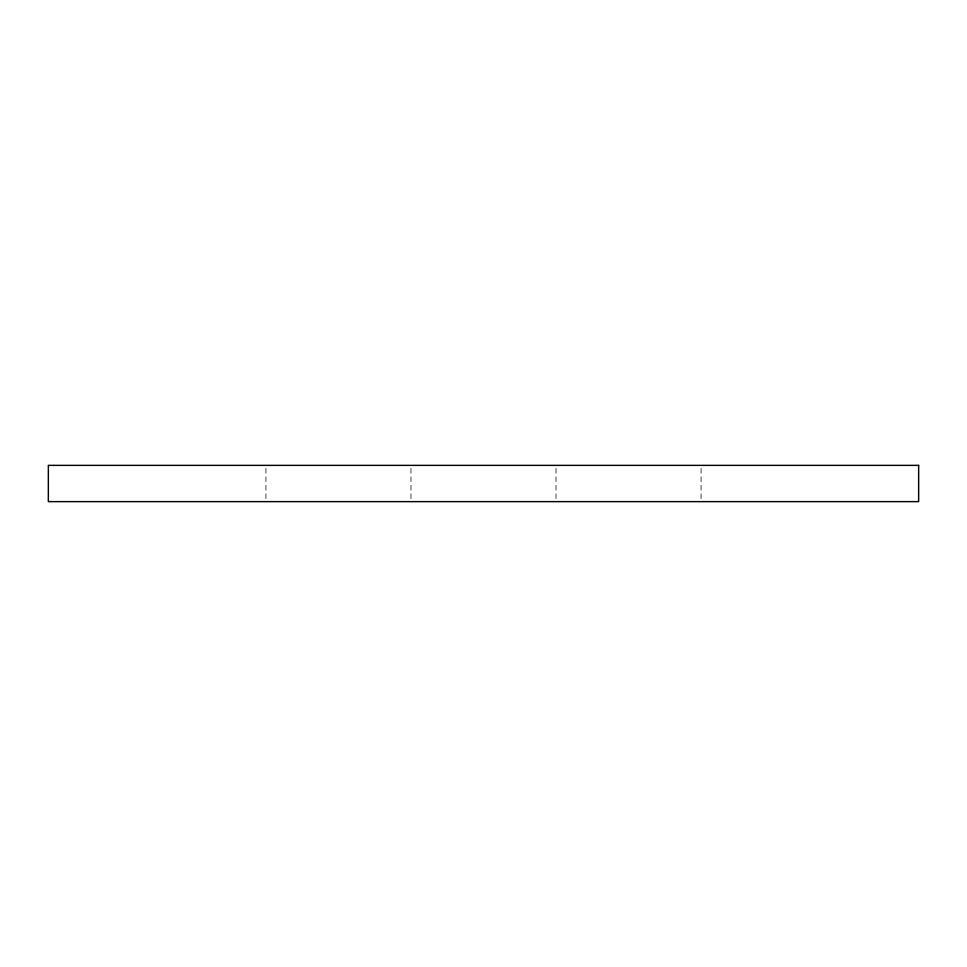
<?xml version="1.0" encoding="UTF-8"?>
<svg xmlns="http://www.w3.org/2000/svg" width="967" height="967" viewBox="0 0 967 967"><rect width="100%" height="100%" fill="white"/><g stroke="black" fill="none" stroke-linecap="round" stroke-linejoin="round"><path stroke-width="0.73" stroke-dasharray="4.83 3.63" d="M701.075 468.391L701.075 498.609M556.025 468.391L556.025 498.609M410.975 468.391L410.975 498.609M265.925 468.391L265.925 498.609"/><path stroke-width="1.45" d="M918.65 465.369L48.35 465.369L48.35 501.631L918.65 501.631L918.65 465.369"/></g></svg>
